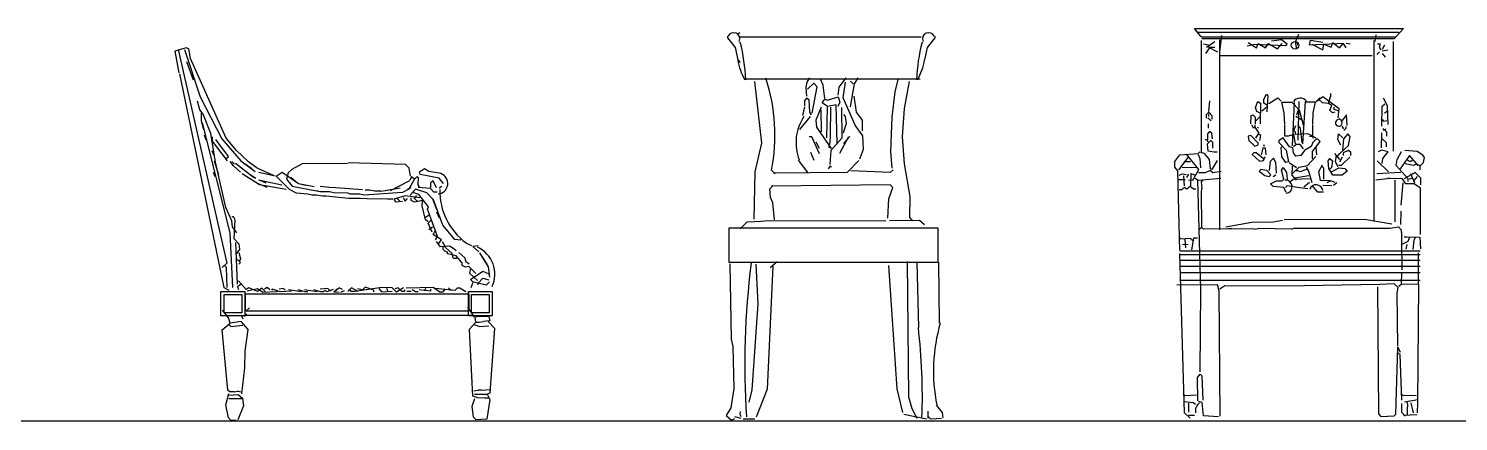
# Model space of a CAD drawing. Header units: inches. Extents: x 6 to 48.5, y 12.5 to 37.3.
# Drawn here: x 31.094 to 35.653, y 19.345 to 20.597 of the extents above; entities that cross this region are included whole.
import ezdxf

# ---------------------------------------------------------------- set-up
doc = ezdxf.new("R2010")
doc.units = ezdxf.units.IN
doc.header["$MEASUREMENT"] = 0
doc.layers.add('1', color=1, linetype='Continuous')
doc.layers.add('4', color=4, linetype='Continuous')

msp = doc.modelspace()

# ---------------------------------------------------------------- linework, layer by layer
at = {"layer": '1'}
msp.add_line((27.8075, 19.3468), (48.1337, 19.3468), dxfattribs=at)
at = {"layer": '4'}
for p, q in [((33.3225, 20.5734), (33.3224, 20.5678)), ((33.3224, 20.5678), (33.347, 20.5365)), ((33.3619, 20.5839), (33.3534, 20.5784)), ((33.9831, 20.5678), (33.9585, 20.5365)), ((33.983, 20.5734), (33.9831, 20.5678)), ((34.8922, 20.5227), (34.8984, 20.5755)), ((35.1333, 20.5555), (35.1443, 20.5791)), ((35.3872, 20.5563), (35.3902, 20.5774)), ((31.5961, 20.5358), (31.5599, 20.5254)), ((31.5599, 20.5254), (31.5726, 20.4559)), ((31.5711, 20.5307), (31.7254, 19.8495)), ((31.5905, 20.5304), (31.6405, 20.3799)), ((31.6044, 20.5329), (31.5961, 20.5358)), ((31.6094, 20.5024), (31.6044, 20.5329)), ((33.347, 20.5365), (33.3547, 20.4972)), ((33.9585, 20.5365), (33.9508, 20.4972)), ((34.8555, 20.5445), (34.8397, 20.5474)), ((34.9798, 20.5423), (35.0036, 20.5472)), ((35.0036, 20.5472), (35.1014, 20.5428)), ((35.0885, 20.5616), (35.0567, 20.5568)), ((35.1068, 20.548), (35.0885, 20.5616)), ((35.1014, 20.5428), (35.1068, 20.548)), ((35.1382, 20.5316), (35.1333, 20.5555)), ((35.1411, 20.5448), (35.1386, 20.5528)), ((35.1781, 20.5441), (35.181, 20.5599)), ((35.2866, 20.5502), (35.1781, 20.5441)), ((35.181, 20.5599), (35.2206, 20.554)), ((35.3077, 20.5472), (35.2945, 20.55)), ((35.3836, 20.5589), (35.3836, 19.9826)), ((35.395, 20.5483), (35.4029, 20.5481)), ((35.4029, 20.5481), (35.4001, 20.5376)), ((35.4001, 20.5376), (35.4052, 20.5296)), ((35.4106, 20.5321), (35.4187, 20.5452)), ((31.6193, 20.4329), (31.5981, 20.4915)), ((31.724, 20.2483), (31.6094, 20.5024)), ((33.3547, 20.4972), (33.363, 20.4886)), ((31.5753, 20.4531), (31.7157, 19.7721)), ((33.4313, 20.2325), (33.4096, 20.429)), ((33.5748, 20.4261), (33.5717, 20.4094)), ((33.5834, 20.44), (33.5748, 20.4261)), ((33.6278, 20.4168), (33.6197, 20.4337)), ((33.6781, 20.4103), (33.7011, 20.4407)), ((33.6915, 20.3764), (33.698, 20.4268)), ((33.7231, 20.4207), (33.7149, 20.4293)), ((33.7375, 20.4401), (33.7259, 20.4207)), ((33.8571, 20.396), (33.8662, 20.435)), ((33.887, 20.3422), (33.9025, 20.4288)), ((31.6405, 20.3799), (31.7102, 20.2458)), ((33.5717, 20.4094), (33.574, 20.3813)), ((33.5971, 20.4229), (33.5772, 20.4037)), ((33.5927, 20.3278), (33.6081, 20.4115)), ((33.6081, 20.4115), (33.5971, 20.4229)), ((33.6327, 20.3747), (33.6278, 20.4168)), ((33.6749, 20.3851), (33.6781, 20.4103)), ((33.7259, 20.4207), (33.7135, 20.3481)), ((33.7252, 20.3815), (33.7328, 20.3309)), ((33.8473, 20.3149), (33.8571, 20.396)), ((35.0323, 20.3722), (35.0405, 20.3879)), ((35.0405, 20.3879), (35.0457, 20.3825)), ((35.0457, 20.3825), (35.0422, 20.3323)), ((35.2383, 20.358), (35.2467, 20.3869)), ((35.2467, 20.3869), (35.2441, 20.3896)), ((31.6398, 20.3384), (31.6319, 20.3662)), ((31.6506, 20.3244), (31.6398, 20.3384)), ((33.5678, 20.3478), (33.5617, 20.3199)), ((33.5681, 20.3674), (33.5679, 20.3506)), ((33.5739, 20.3757), (33.5681, 20.3674)), ((33.5822, 20.37), (33.5739, 20.3757)), ((33.5843, 20.3307), (33.5822, 20.37)), ((33.621, 20.3469), (33.6035, 20.3052)), ((33.6224, 20.2684), (33.6209, 20.3385)), ((33.6241, 20.3608), (33.6326, 20.3719)), ((33.6407, 20.3493), (33.6241, 20.3608)), ((33.6326, 20.3719), (33.641, 20.3689)), ((33.6389, 20.2485), (33.6406, 20.3465)), ((33.6688, 20.3544), (33.6407, 20.3493)), ((33.641, 20.3689), (33.6748, 20.3795)), ((33.6502, 20.2539), (33.6518, 20.3463)), ((33.6722, 20.2311), (33.6688, 20.3544)), ((33.6801, 20.3626), (33.6743, 20.3487)), ((33.6748, 20.3795), (33.6801, 20.3626)), ((33.6854, 20.3457), (33.6865, 20.2477)), ((33.7292, 20.289), (33.6915, 20.3764)), ((33.8799, 20.2527), (33.887, 20.3422)), ((34.8571, 20.3329), (34.8604, 20.3672)), ((35.0054, 20.3462), (35.0137, 20.3646)), ((35.0105, 20.3329), (35.0054, 20.3462)), ((35.0137, 20.3646), (35.0215, 20.3591)), ((35.0215, 20.3591), (35.0204, 20.2931)), ((35.0264, 20.3353), (35.0425, 20.3482)), ((35.0321, 20.359), (35.0323, 20.3722)), ((35.0426, 20.3535), (35.0321, 20.359)), ((35.0479, 20.3587), (35.0773, 20.3767)), ((35.0773, 20.3767), (35.0877, 20.3659)), ((35.0903, 20.3632), (35.1221, 20.3627)), ((35.0977, 20.3287), (35.0903, 20.3632)), ((35.1221, 20.3627), (35.1454, 20.3385)), ((35.1372, 20.3228), (35.1428, 20.3385)), ((35.1454, 20.3385), (35.1578, 20.2907)), ((35.1975, 20.3632), (35.1658, 20.3627)), ((35.1902, 20.3287), (35.1975, 20.3632)), ((35.2202, 20.3795), (35.1988, 20.364)), ((35.2105, 20.3767), (35.2001, 20.3659)), ((35.2198, 20.361), (35.2068, 20.3718)), ((35.2383, 20.358), (35.2198, 20.361)), ((35.2724, 20.3415), (35.2202, 20.3795)), ((35.2488, 20.3525), (35.2383, 20.358)), ((35.2432, 20.3368), (35.2488, 20.3525)), ((35.251, 20.3287), (35.2432, 20.3368)), ((35.2565, 20.3392), (35.2566, 20.3471)), ((35.2723, 20.3336), (35.2565, 20.3392)), ((35.2692, 20.3125), (35.2724, 20.3415)), ((35.4089, 20.2863), (35.41, 20.3497)), ((35.41, 20.3497), (35.4181, 20.3575)), ((35.4131, 20.3761), (35.4259, 20.3521)), ((35.4259, 20.3521), (35.4275, 20.2912)), ((31.6447, 20.3023), (31.6451, 20.3272)), ((31.6525, 20.2745), (31.6447, 20.3023)), ((31.6473, 20.2967), (31.7354, 19.9462)), ((31.6745, 20.263), (31.6506, 20.3244)), ((33.5525, 20.2752), (33.5869, 20.3167)), ((33.5898, 20.3222), (33.5843, 20.3307)), ((33.6035, 20.3052), (33.6059, 20.2827)), ((33.6989, 20.3175), (33.6934, 20.3232)), ((33.6984, 20.2867), (33.7013, 20.2951)), ((33.7013, 20.2951), (33.6989, 20.3175)), ((33.7538, 20.2549), (33.7292, 20.289)), ((33.7328, 20.3309), (33.7519, 20.3054)), ((33.7519, 20.3054), (33.7513, 20.2718)), ((33.8426, 20.2058), (33.8473, 20.3149)), ((34.849, 20.3225), (34.8488, 20.3119)), ((34.8571, 20.3303), (34.849, 20.3225)), ((34.8646, 20.3037), (34.8541, 20.3118)), ((34.8562, 20.2801), (34.8564, 20.2933)), ((34.8569, 20.3171), (34.857, 20.325)), ((34.8675, 20.3195), (34.8571, 20.3303)), ((34.8673, 20.309), (34.8675, 20.3195)), ((34.9913, 20.2936), (34.9917, 20.32)), ((34.9917, 20.32), (34.9971, 20.3226)), ((34.999, 20.2802), (34.9939, 20.2909)), ((34.9971, 20.3226), (35.0049, 20.3145)), ((35.0044, 20.2854), (35.0045, 20.2907)), ((35.0049, 20.3145), (35.0045, 20.2933)), ((35.0046, 20.3013), (35.0208, 20.3169)), ((35.021, 20.3274), (35.0105, 20.3329)), ((35.0997, 20.2917), (35.0977, 20.3287)), ((35.099, 20.2547), (35.0996, 20.289)), ((35.1528, 20.3066), (35.1345, 20.3175)), ((35.1882, 20.2917), (35.1902, 20.3287)), ((35.1888, 20.2547), (35.1882, 20.289)), ((35.259, 20.3312), (35.251, 20.3287)), ((35.2797, 20.3044), (35.2718, 20.3098)), ((35.2959, 20.3226), (35.2823, 20.3044)), ((35.2979, 20.2882), (35.2959, 20.3226)), ((35.4093, 20.3074), (35.4145, 20.302)), ((35.4145, 20.302), (35.4251, 20.3045)), ((35.4176, 20.3284), (35.4256, 20.3336)), ((31.6602, 20.2411), (31.655, 20.2578)), ((31.6895, 20.1714), (31.6745, 20.263)), ((31.6796, 20.238), (31.6798, 20.2519)), ((31.7313, 20.19), (31.6907, 20.2434)), ((31.7102, 20.2458), (31.7699, 20.1755)), ((31.7566, 20.209), (31.724, 20.2483)), ((33.5913, 20.2522), (33.5829, 20.2523)), ((33.6156, 20.1985), (33.5913, 20.2522)), ((33.6059, 20.2827), (33.6523, 20.2147)), ((33.6499, 20.2371), (33.6502, 20.2539)), ((33.6865, 20.2477), (33.6522, 20.2091)), ((33.6801, 20.2002), (33.709, 20.2529)), ((33.6918, 20.2308), (33.7118, 20.2529)), ((33.6924, 20.2644), (33.6984, 20.2867)), ((33.7559, 20.2129), (33.7538, 20.2549)), ((33.8867, 20.1658), (33.8799, 20.2527)), ((34.8529, 20.2405), (34.845, 20.2432)), ((34.8532, 20.2616), (34.8529, 20.2431)), ((34.8587, 20.2694), (34.8532, 20.2616)), ((34.8665, 20.264), (34.8587, 20.2694)), ((34.8588, 20.2747), (34.8588, 20.2747)), ((34.8688, 20.2455), (34.8665, 20.264)), ((34.8688, 20.2455), (34.8688, 20.2455)), ((34.9906, 20.2566), (34.9827, 20.2541)), ((34.9827, 20.2541), (34.9851, 20.2408)), ((35.014, 20.2324), (34.9906, 20.2566)), ((35.0043, 20.2828), (34.999, 20.2802)), ((35.0172, 20.264), (35.0043, 20.2828)), ((35.0145, 20.2614), (35.0064, 20.2484)), ((35.0149, 20.2826), (35.0122, 20.28)), ((35.0224, 20.256), (35.0145, 20.2614)), ((35.0176, 20.2878), (35.0176, 20.2878)), ((35.0194, 20.2402), (35.0224, 20.256)), ((35.0936, 20.2495), (35.0802, 20.2391)), ((35.1143, 20.22), (35.0936, 20.2495)), ((35.1096, 20.2545), (35.099, 20.2547)), ((35.1282, 20.2595), (35.1096, 20.2545)), ((35.133, 20.2303), (35.1282, 20.2595)), ((35.1284, 20.2727), (35.134, 20.2884)), ((35.1336, 20.2673), (35.1284, 20.2727)), ((35.1335, 20.2594), (35.1336, 20.2673)), ((35.1732, 20.2613), (35.1335, 20.2594)), ((35.1497, 20.2802), (35.1419, 20.2883)), ((35.1542, 20.2326), (35.1497, 20.2802)), ((35.155, 20.2828), (35.155, 20.2828)), ((35.1863, 20.2558), (35.1732, 20.2613)), ((35.1782, 20.2545), (35.1888, 20.2547)), ((35.1993, 20.245), (35.1886, 20.2346)), ((35.1889, 20.2531), (35.1888, 20.2478)), ((35.1994, 20.2476), (35.1889, 20.2531)), ((35.2046, 20.2449), (35.1993, 20.245)), ((35.1995, 20.2582), (35.1995, 20.2582)), ((35.2124, 20.2368), (35.2046, 20.2449)), ((35.268, 20.2438), (35.271, 20.2622)), ((35.2783, 20.2251), (35.268, 20.2438)), ((35.271, 20.2622), (35.284, 20.2488)), ((35.2871, 20.2778), (35.282, 20.2859)), ((35.2866, 20.2461), (35.2833, 20.2092)), ((35.3001, 20.2617), (35.2866, 20.2461)), ((35.2951, 20.2803), (35.2871, 20.2725)), ((35.2951, 20.2803), (35.2952, 20.2856)), ((35.3079, 20.2537), (35.3001, 20.2617)), ((35.3021, 20.2247), (35.3079, 20.2537)), ((35.3028, 20.2643), (35.3028, 20.2643)), ((35.4077, 20.2176), (35.4085, 20.2651)), ((35.4239, 20.2331), (35.4082, 20.2466)), ((35.4245, 20.2675), (35.4114, 20.2783)), ((35.414, 20.273), (35.422, 20.2781)), ((35.4242, 20.2543), (35.4245, 20.2675)), ((31.6843, 20.1936), (31.679, 20.2076)), ((31.7283, 20.1762), (31.6796, 20.238)), ((31.7947, 20.1723), (31.7566, 20.209)), ((33.4101, 20.1405), (33.4313, 20.2325)), ((33.5984, 20.1764), (33.5877, 20.2018)), ((33.6159, 20.2153), (33.6051, 20.2351)), ((33.6468, 20.2176), (33.6499, 20.2371)), ((33.6522, 20.2091), (33.6486, 20.1643)), ((33.7442, 20.1823), (33.7559, 20.2129)), ((33.8473, 20.1525), (33.8426, 20.2058)), ((34.7648, 20.1944), (34.8231, 20.1987)), ((34.8231, 20.1987), (34.8284, 20.2039)), ((34.8442, 20.1983), (34.8311, 20.2038)), ((34.8597, 20.1795), (34.8442, 20.1983)), ((34.8496, 20.2035), (34.8496, 20.2035)), ((34.8527, 20.2299), (34.8634, 20.2403)), ((34.8549, 20.2061), (34.8527, 20.2299)), ((34.8554, 20.2351), (34.8529, 20.2405)), ((34.8734, 20.2031), (34.8549, 20.2061)), ((34.8634, 20.2403), (34.8686, 20.2349)), ((34.8686, 20.2349), (34.8683, 20.2164)), ((34.8839, 20.2029), (34.8734, 20.2031)), ((34.9851, 20.2408), (35.0033, 20.222)), ((35.0002, 20.2009), (34.9949, 20.1957)), ((35.0082, 20.2007), (35.0002, 20.2009)), ((35.0033, 20.222), (35.0139, 20.2271)), ((35.0316, 20.1818), (35.0082, 20.2007)), ((35.0139, 20.2271), (35.014, 20.2324)), ((35.0167, 20.235), (35.0167, 20.235)), ((35.0296, 20.2162), (35.0239, 20.1952)), ((35.0375, 20.2161), (35.0296, 20.2162)), ((35.035, 20.2214), (35.0324, 20.2268)), ((35.0398, 20.1949), (35.0375, 20.2161)), ((35.0802, 20.2391), (35.0801, 20.2339)), ((35.0801, 20.2339), (35.1035, 20.2096)), ((35.0878, 20.2179), (35.0932, 20.223)), ((35.0899, 20.1887), (35.0878, 20.2179)), ((35.1035, 20.2096), (35.1108, 20.1725)), ((35.1248, 20.2172), (35.1143, 20.22)), ((35.1272, 20.2013), (35.1248, 20.2172)), ((35.1349, 20.1906), (35.1272, 20.2013)), ((35.1356, 20.2276), (35.1275, 20.2198)), ((35.1488, 20.2274), (35.1356, 20.2276)), ((35.1591, 20.214), (35.1488, 20.2274)), ((35.1617, 20.2086), (35.1508, 20.193)), ((35.1542, 20.2326), (35.1542, 20.2326)), ((35.183, 20.2215), (35.1617, 20.2086)), ((35.1886, 20.2346), (35.183, 20.2215)), ((35.1876, 20.1817), (35.1881, 20.2055)), ((35.1881, 20.2055), (35.2124, 20.2368)), ((35.1913, 20.2425), (35.1913, 20.2425)), ((35.2011, 20.1947), (35.1989, 20.2186)), ((35.2749, 20.1802), (35.2593, 20.199)), ((35.2671, 20.1909), (35.2752, 20.1987)), ((35.2752, 20.1987), (35.3021, 20.2247)), ((35.2858, 20.2012), (35.2857, 20.1932)), ((35.3018, 20.2088), (35.2858, 20.2012)), ((35.3018, 20.2115), (35.3018, 20.2115)), ((35.3096, 20.2034), (35.3018, 20.2088)), ((35.3095, 20.1928), (35.3096, 20.2034)), ((35.4076, 20.2096), (35.3969, 20.2045)), ((35.4286, 20.204), (35.4076, 20.2096)), ((35.4124, 20.1831), (35.4286, 20.204)), ((35.4236, 20.2199), (35.4239, 20.2331)), ((35.4573, 20.1797), (35.471, 20.2059)), ((35.5212, 20.205), (35.4816, 20.2083)), ((35.5395, 20.1941), (35.5212, 20.205)), ((31.6998, 20.1296), (31.6867, 20.1742)), ((31.723, 20.0268), (31.6895, 20.1714)), ((31.7229, 20.1819), (31.7313, 20.19)), ((31.7474, 20.1593), (31.7366, 20.1733)), ((31.7421, 20.1732), (31.7503, 20.1648)), ((31.7692, 20.1395), (31.7474, 20.1593)), ((31.7503, 20.1648), (31.7503, 20.1648)), ((31.8105, 20.1222), (31.7531, 20.1675)), ((31.7699, 20.1755), (31.8164, 20.1415)), ((31.8054, 20.15), (31.7808, 20.167)), ((31.8221, 20.1524), (31.7947, 20.1723)), ((31.8743, 20.1294), (31.8221, 20.1524)), ((31.9663, 20.1665), (31.9328, 20.1477)), ((32.1104, 20.1668), (31.9663, 20.1665)), ((32.2959, 20.1636), (32.1132, 20.1695)), ((32.3068, 20.1523), (32.2959, 20.1636)), ((32.3119, 20.1273), (32.3068, 20.1523)), ((33.548, 20.1773), (33.5781, 20.1375)), ((33.6485, 20.1587), (33.6428, 20.1504)), ((33.6541, 20.1558), (33.6485, 20.1587)), ((33.7413, 20.1767), (33.7042, 20.1381)), ((33.9045, 20.0618), (33.8867, 20.1658)), ((34.7483, 20.155), (34.7486, 20.1735)), ((34.7587, 20.1443), (34.7483, 20.155)), ((34.7486, 20.1735), (34.7648, 20.1944)), ((34.7613, 20.1469), (34.7911, 20.186)), ((34.817, 20.1538), (34.7721, 20.1546)), ((34.7988, 20.1727), (34.7829, 20.1729)), ((34.8248, 20.1484), (34.786, 20.1967)), ((34.823, 20.196), (34.8281, 20.1827)), ((34.8281, 20.1827), (34.8302, 20.1536)), ((34.8619, 20.1504), (34.8597, 20.1795)), ((34.8835, 20.1765), (34.8671, 20.1477)), ((34.9949, 20.1957), (35.0183, 20.1741)), ((35.0183, 20.1741), (35.0315, 20.1765)), ((35.0315, 20.1765), (35.0371, 20.1897)), ((35.0526, 20.1735), (35.0495, 20.1445)), ((35.0634, 20.1839), (35.0526, 20.1735)), ((35.0711, 20.1706), (35.0634, 20.1839)), ((35.0731, 20.1361), (35.0711, 20.1706)), ((35.0892, 20.1464), (35.0946, 20.1543)), ((35.1028, 20.17), (35.0899, 20.1887)), ((35.0946, 20.1543), (35.1049, 20.1382)), ((35.1108, 20.1725), (35.1028, 20.17)), ((35.1369, 20.1535), (35.1134, 20.1698)), ((35.1233, 20.13), (35.1238, 20.1591)), ((35.1234, 20.1353), (35.1449, 20.156)), ((35.1508, 20.193), (35.1349, 20.1906)), ((35.1449, 20.156), (35.1714, 20.1609)), ((35.1764, 20.1423), (35.1687, 20.1556)), ((35.1714, 20.1609), (35.1983, 20.1895)), ((35.2081, 20.1417), (35.219, 20.1627)), ((35.2241, 20.152), (35.2189, 20.1574)), ((35.2235, 20.1177), (35.2241, 20.152)), ((35.2378, 20.1756), (35.2432, 20.1834)), ((35.24, 20.1517), (35.2378, 20.1756)), ((35.2528, 20.1304), (35.24, 20.1517)), ((35.248, 20.1542), (35.2426, 20.1491)), ((35.2432, 20.1834), (35.251, 20.1753)), ((35.2477, 20.141), (35.2718, 20.1538)), ((35.251, 20.1753), (35.248, 20.1542)), ((35.2615, 20.1725), (35.2645, 20.1936)), ((35.2692, 20.1565), (35.2615, 20.1725)), ((35.2718, 20.1538), (35.2902, 20.1509)), ((35.2719, 20.1618), (35.2798, 20.1616)), ((35.2747, 20.1723), (35.2829, 20.188)), ((35.2798, 20.1616), (35.3067, 20.1876)), ((35.4302, 20.1405), (35.3938, 20.1755)), ((35.4095, 20.1673), (35.4124, 20.1831)), ((35.4543, 20.1612), (35.4573, 20.1797)), ((35.4932, 20.1182), (35.4543, 20.1612)), ((35.4972, 20.1922), (35.4674, 20.1504)), ((35.5098, 20.1603), (35.4835, 20.166)), ((35.489, 20.1791), (35.4995, 20.1737)), ((35.5257, 20.16), (35.4972, 20.1922)), ((35.4995, 20.1737), (35.5075, 20.1788)), ((35.5179, 20.1654), (35.5098, 20.1603)), ((35.531, 20.1599), (35.5179, 20.1654)), ((35.5307, 20.1467), (35.531, 20.1599)), ((35.531, 20.1599), (35.5417, 20.1703)), ((35.5447, 20.1861), (35.5395, 20.1941)), ((35.5417, 20.1703), (35.5447, 20.1861)), ((31.6886, 20.1243), (31.6834, 20.1382)), ((31.8295, 20.0997), (31.7747, 20.1339)), ((31.8187, 20.1193), (31.7968, 20.1335)), ((31.9015, 20.0984), (31.8269, 20.1136)), ((31.8798, 20.1265), (31.8274, 20.1385)), ((31.8517, 20.1048), (31.8325, 20.1135)), ((31.8826, 20.1265), (31.9022, 20.14)), ((31.9261, 20.0841), (31.8826, 20.1265)), ((31.9022, 20.14), (31.9542, 20.103)), ((31.9215, 20.1369), (31.9156, 20.1176)), ((31.9156, 20.1176), (31.9346, 20.0951)), ((31.9328, 20.1477), (31.9215, 20.1369)), ((31.946, 20.1087), (31.9296, 20.1229)), ((32.2474, 20.0813), (32.3089, 20.1135)), ((32.3228, 20.116), (32.3056, 20.0858)), ((32.3146, 20.1245), (32.3089, 20.1135)), ((32.3228, 20.1188), (32.3146, 20.1245)), ((32.3312, 20.1242), (32.3228, 20.116)), ((32.3367, 20.1213), (32.3312, 20.1242)), ((32.3363, 20.0991), (32.3367, 20.1213)), ((32.3398, 20.1406), (32.3566, 20.1514)), ((32.3424, 20.1323), (32.3398, 20.1406)), ((32.4031, 20.1201), (32.3424, 20.1323)), ((32.3566, 20.1514), (32.3703, 20.1429)), ((32.3703, 20.1429), (32.409, 20.1367)), ((32.3836, 20.1122), (32.3752, 20.104)), ((32.3943, 20.0898), (32.3836, 20.1122)), ((32.4167, 20.1033), (32.4031, 20.1201)), ((33.4075, 19.9893), (33.4101, 20.1405)), ((33.4744, 20.1338), (33.4634, 20.1451)), ((33.7042, 20.1381), (33.4689, 20.1367)), ((33.8414, 20.1386), (33.7155, 20.1436)), ((33.85, 20.1468), (33.8414, 20.1386)), ((34.7648, 19.8903), (34.7587, 20.1443)), ((34.7819, 20.1148), (34.7608, 20.1152)), ((34.7717, 20.1335), (34.761, 20.1284)), ((34.7849, 20.1306), (34.7717, 20.1335)), ((34.779, 20.0963), (34.7769, 20.1281)), ((34.7874, 20.1226), (34.7928, 20.1331)), ((34.7925, 20.1146), (34.8057, 20.1144)), ((34.8001, 20.096), (34.8008, 20.1356)), ((34.8008, 20.1356), (34.8139, 20.1301)), ((34.8057, 20.1144), (34.8248, 20.1484)), ((34.8216, 20.1141), (34.8137, 20.1195)), ((34.8314, 19.7649), (34.8216, 20.1141)), ((34.8242, 20.114), (34.8957, 20.1207)), ((34.8326, 20.1377), (34.8246, 20.1378)), ((34.8374, 20.1138), (34.8321, 20.1086)), ((34.8321, 20.1086), (34.8343, 20.0874)), ((34.8458, 20.1375), (34.8326, 20.1377)), ((34.8618, 20.1451), (34.8458, 20.1375)), ((34.8696, 20.1371), (34.8618, 20.1451)), ((34.8671, 20.1477), (34.8619, 20.1504)), ((34.8961, 20.1419), (34.8696, 20.1371)), ((35.0231, 20.1476), (35.0177, 20.1424)), ((35.0177, 20.1424), (35.036, 20.1289)), ((35.0416, 20.1446), (35.0231, 20.1476)), ((35.036, 20.1289), (35.0492, 20.126)), ((35.0546, 20.1312), (35.0416, 20.1446)), ((35.0492, 20.126), (35.0546, 20.1312)), ((35.054, 20.1021), (35.0727, 20.1124)), ((35.0624, 20.1258), (35.0704, 20.1309)), ((35.0727, 20.1124), (35.0912, 20.112)), ((35.0966, 20.1172), (35.0892, 20.1464)), ((35.0912, 20.112), (35.0966, 20.1172)), ((35.1049, 20.1382), (35.1072, 20.117)), ((35.1257, 20.1167), (35.1176, 20.1089)), ((35.1362, 20.1139), (35.1233, 20.13)), ((35.1812, 20.1184), (35.1257, 20.1167)), ((35.1311, 20.1219), (35.1761, 20.1291)), ((35.1368, 20.1456), (35.1341, 20.143)), ((35.1473, 20.1401), (35.1368, 20.1456)), ((35.1685, 20.1477), (35.1473, 20.1401)), ((35.1596, 20.0923), (35.1784, 20.1079)), ((35.1863, 20.1051), (35.1764, 20.1423)), ((35.2129, 20.1126), (35.2081, 20.1417)), ((35.2446, 20.112), (35.2129, 20.1126)), ((35.2339, 20.1069), (35.2446, 20.112)), ((35.2604, 20.1064), (35.2446, 20.112)), ((35.2819, 20.1299), (35.2528, 20.1304)), ((35.2549, 20.0986), (35.2656, 20.1063)), ((35.298, 20.1428), (35.2819, 20.1299)), ((35.2902, 20.1509), (35.298, 20.1428)), ((35.3901, 20.1147), (35.4272, 20.1194)), ((35.3931, 20.1358), (35.4698, 20.1398)), ((35.4351, 20.1193), (35.4272, 20.1194)), ((35.4747, 20.1186), (35.4351, 20.1193)), ((35.4512, 19.9815), (35.4509, 20.1137)), ((35.485, 20.1025), (35.4747, 20.1186)), ((35.5147, 20.139), (35.48, 20.1185)), ((35.4931, 20.1103), (35.4932, 20.1182)), ((35.4959, 20.1182), (35.5039, 20.1207)), ((35.5141, 20.1047), (35.5014, 20.134)), ((35.5116, 20.1126), (35.5224, 20.1257)), ((35.5329, 20.1202), (35.5147, 20.139)), ((35.5326, 20.099), (35.5329, 20.1202)), ((31.8542, 20.0909), (31.8267, 20.1025)), ((31.9151, 20.0843), (31.8295, 20.0997)), ((31.9481, 20.0727), (31.9261, 20.0841)), ((31.9346, 20.0951), (32.0119, 20.0799)), ((31.984, 20.0693), (31.9481, 20.0727)), ((31.9542, 20.103), (32.0039, 20.0939)), ((31.9762, 20.0971), (31.9652, 20.1001)), ((31.9978, 20.0663), (31.984, 20.0693)), ((32.0117, 20.066), (31.9978, 20.0663)), ((32.031, 20.0629), (32.0117, 20.066)), ((32.0229, 20.0769), (32.0119, 20.0799)), ((32.0534, 20.0764), (32.0229, 20.0769)), ((32.0536, 20.0902), (32.0232, 20.0935)), ((32.0421, 20.0627), (32.031, 20.0629)), ((32.114, 20.0559), (32.0421, 20.0627)), ((32.0672, 20.0734), (32.0534, 20.0764)), ((32.073, 20.0899), (32.0536, 20.0902)), ((32.1115, 20.0726), (32.0672, 20.0734)), ((32.1588, 20.0829), (32.073, 20.0899)), ((32.1198, 20.0697), (32.1115, 20.0726)), ((32.1502, 20.0692), (32.1198, 20.0697)), ((32.164, 20.0661), (32.1502, 20.0692)), ((32.286, 20.0751), (32.164, 20.0661)), ((32.1809, 20.0825), (32.1671, 20.0827)), ((32.1975, 20.0794), (32.1809, 20.0825)), ((32.2169, 20.0791), (32.1975, 20.0794)), ((32.2169, 20.0791), (32.2308, 20.0816)), ((32.2308, 20.0816), (32.278, 20.0891)), ((32.2941, 20.0639), (32.258, 20.0534)), ((32.3056, 20.0858), (32.286, 20.0751)), ((32.3411, 20.0575), (32.2941, 20.0639)), ((32.3028, 20.0859), (32.314, 20.0912)), ((32.3278, 20.0854), (32.3108, 20.0664)), ((32.3385, 20.0686), (32.3193, 20.0745)), ((32.3273, 20.0578), (32.3302, 20.066)), ((32.3636, 20.0737), (32.3278, 20.0854)), ((32.3749, 20.0874), (32.3362, 20.0908)), ((32.3417, 20.0907), (32.3363, 20.0991)), ((32.3683, 20.0293), (32.3385, 20.0686)), ((32.3853, 20.0512), (32.3636, 20.0737)), ((32.3752, 20.104), (32.3749, 20.0902)), ((32.3858, 20.0761), (32.3749, 20.0874)), ((32.3968, 20.0759), (32.3858, 20.0761)), ((32.4026, 20.0897), (32.411, 20.0951)), ((33.4568, 20.0864), (33.4682, 20.0975)), ((33.4591, 20.0584), (33.4568, 20.0864)), ((33.8408, 20.0993), (33.4626, 20.0947)), ((33.8372, 20.0546), (33.849, 20.0908)), ((33.849, 20.0908), (33.8408, 20.0993)), ((33.9034, 19.9946), (33.9045, 20.0618)), ((34.7708, 20.0833), (34.7629, 20.0834)), ((34.7789, 20.091), (34.7708, 20.0833)), ((34.7867, 20.0856), (34.7789, 20.091)), ((34.7974, 20.0934), (34.7867, 20.0856)), ((34.8079, 20.0853), (34.7974, 20.0934)), ((34.8158, 20.0851), (34.8079, 20.0853)), ((34.8342, 20.0769), (34.8343, 20.0874)), ((34.8349, 19.9658), (34.8342, 20.0769)), ((35.0618, 20.094), (35.054, 20.1021)), ((35.0962, 20.0908), (35.0618, 20.094)), ((35.1038, 20.0748), (35.0962, 20.0908)), ((35.1068, 20.0959), (35.1014, 20.0907)), ((35.1464, 20.0899), (35.1068, 20.0959)), ((35.1728, 20.0868), (35.1464, 20.0899)), ((35.2043, 20.0757), (35.1862, 20.0972)), ((35.2228, 20.0754), (35.2043, 20.0757)), ((35.2496, 20.096), (35.2205, 20.0966)), ((35.4706, 20.034), (35.4771, 20.1053)), ((35.5115, 20.1021), (35.485, 20.1025)), ((35.5324, 20.0885), (35.5115, 20.1021)), ((35.5324, 19.9404), (35.5324, 20.0885)), ((31.7416, 19.9849), (31.723, 20.0268)), ((32.1389, 20.0555), (32.114, 20.0559)), ((32.1527, 20.0553), (32.1389, 20.0555)), ((32.1721, 20.0549), (32.1527, 20.0553)), ((32.2386, 20.0538), (32.1721, 20.0549)), ((32.2552, 20.0535), (32.2386, 20.0538)), ((32.258, 20.0534), (32.2633, 20.045)), ((32.2633, 20.045), (32.2855, 20.0474)), ((32.2772, 20.0476), (32.2691, 20.056)), ((32.2885, 20.0584), (32.2939, 20.0473)), ((32.2939, 20.0473), (32.3023, 20.0554)), ((32.3133, 20.0497), (32.3134, 20.058)), ((32.3243, 20.044), (32.3133, 20.0497)), ((32.3326, 20.0466), (32.3217, 20.0579)), ((32.3493, 20.0491), (32.3243, 20.044)), ((32.349, 20.0325), (32.3493, 20.0491)), ((32.3593, 19.988), (32.349, 20.0325)), ((32.3654, 20.0211), (32.3683, 20.0293)), ((32.3971, 19.9347), (32.3654, 20.0211)), ((32.3959, 20.0206), (32.3826, 20.054)), ((32.4144, 19.9704), (32.3853, 20.0512)), ((33.4672, 20.0414), (33.4591, 20.0584)), ((33.4719, 19.9881), (33.4672, 20.0414)), ((33.8333, 19.993), (33.8372, 20.0546)), ((35.4696, 19.9732), (35.4703, 20.0155)), ((31.744, 19.9655), (31.7416, 19.9849)), ((31.7474, 19.9986), (31.7418, 19.996)), ((31.7527, 19.9875), (31.7474, 19.9986)), ((31.7489, 19.9266), (31.7527, 19.9875)), ((32.3675, 19.9823), (32.3593, 19.988)), ((32.3594, 19.9963), (32.3734, 20.0043)), ((32.3674, 19.9767), (32.3787, 19.9876)), ((32.3808, 19.9488), (32.3674, 19.9767)), ((32.4037, 19.9927), (32.3957, 20.0123)), ((32.4524, 19.9254), (32.4144, 19.9704)), ((33.3622, 19.9593), (33.3849, 19.9813)), ((33.3849, 19.9813), (33.4298, 19.9833)), ((33.4298, 19.9833), (33.4522, 19.9857)), ((33.4522, 19.9857), (33.8276, 19.9847)), ((33.934, 19.9857), (33.8388, 19.9845)), ((33.9116, 19.9861), (33.9034, 19.9946)), ((33.9506, 19.9714), (33.934, 19.9857)), ((34.9937, 19.9789), (34.9115, 19.9645)), ((35.0625, 19.9803), (34.9937, 19.9789)), ((35.0917, 19.9851), (35.0625, 19.9803)), ((35.3535, 19.9885), (35.097, 19.9877)), ((35.4405, 19.9737), (35.3535, 19.9885)), ((31.7354, 19.9462), (31.7434, 19.7716)), ((31.7575, 19.9458), (31.744, 19.9655)), ((31.7652, 19.9097), (31.7489, 19.9266)), ((32.3698, 19.9573), (32.3811, 19.9654)), ((32.3834, 19.9405), (32.3891, 19.9514)), ((32.4108, 19.9234), (32.3834, 19.9405)), ((32.3914, 19.9237), (32.3971, 19.9347)), ((32.4717, 19.9223), (32.4524, 19.9254)), ((34.7629, 19.9327), (34.7681, 19.9273)), ((34.7681, 19.9273), (34.7972, 19.9294)), ((34.7834, 19.898), (34.7813, 19.9244)), ((34.7972, 19.9294), (34.805, 19.9214)), ((34.8078, 19.9293), (34.8018, 19.8923)), ((34.821, 19.929), (34.8078, 19.9293)), ((34.8348, 19.9632), (34.8268, 19.958)), ((34.84, 19.9578), (34.8348, 19.9632)), ((34.9193, 19.959), (34.84, 19.9578)), ((34.9299, 19.9589), (34.9193, 19.959)), ((35.0039, 19.9576), (34.9299, 19.9589)), ((35.0039, 19.9576), (35.0145, 19.96)), ((35.1203, 19.9582), (35.0145, 19.96)), ((35.1203, 19.9582), (35.1283, 19.9607)), ((35.1283, 19.9607), (35.435, 19.9606)), ((35.435, 19.9606), (35.4615, 19.9654)), ((35.4615, 19.9654), (35.4719, 19.9547)), ((35.4717, 19.9468), (35.4712, 19.9177)), ((35.4717, 19.9468), (35.4719, 19.9547)), ((35.4794, 19.9334), (35.4874, 19.9333)), ((35.4874, 19.9333), (35.5297, 19.9325)), ((35.4924, 19.9199), (35.4979, 19.9331)), ((35.5164, 19.9328), (35.511, 19.9223)), ((35.5297, 19.9325), (35.5316, 19.8955)), ((31.7602, 19.7824), (31.7542, 19.9154)), ((31.7564, 19.8794), (31.7677, 19.893)), ((31.7699, 19.8625), (31.7647, 19.882)), ((31.7677, 19.893), (31.7652, 19.9097)), ((32.4076, 19.9013), (32.3941, 19.9181)), ((32.3995, 19.9097), (32.4108, 19.9234)), ((32.4354, 19.9035), (32.4076, 19.9013)), ((32.4242, 19.8982), (32.4135, 19.9178)), ((32.4158, 19.8928), (32.4159, 19.9011)), ((32.4212, 19.8872), (32.4158, 19.8928)), ((32.4295, 19.8843), (32.4212, 19.8872)), ((32.4433, 19.8812), (32.4242, 19.8982)), ((32.4294, 19.8787), (32.4295, 19.8843)), ((32.457, 19.8727), (32.4294, 19.8787)), ((32.4491, 19.895), (32.4354, 19.9035)), ((32.4485, 19.8645), (32.4433, 19.8812)), ((32.4573, 19.8893), (32.4491, 19.895)), ((32.4655, 19.8836), (32.4846, 19.8667)), ((32.5074, 19.9051), (32.4882, 19.9137)), ((32.5268, 19.9047), (32.5101, 19.9022)), ((32.5101, 19.9022), (32.5292, 19.8853)), ((32.5319, 19.8825), (32.5589, 19.8377)), ((34.7795, 19.3719), (34.7646, 19.8798)), ((34.7916, 19.9084), (34.773, 19.9087)), ((35.4712, 19.9177), (35.4723, 19.8278)), ((35.4737, 19.9097), (35.4924, 19.9199)), ((35.4867, 19.8936), (35.4896, 19.9094)), ((35.511, 19.9223), (35.5078, 19.8932)), ((31.7254, 19.8495), (31.7113, 19.8359)), ((31.7252, 19.8356), (31.7197, 19.8413)), ((31.7268, 19.7719), (31.7252, 19.8356)), ((31.7561, 19.8628), (31.7697, 19.8515)), ((31.7697, 19.8515), (31.7641, 19.846)), ((31.7643, 19.8571), (31.7699, 19.8625)), ((32.4596, 19.8643), (32.4485, 19.8645)), ((32.476, 19.8502), (32.457, 19.8727)), ((32.4758, 19.8419), (32.476, 19.8502)), ((32.4868, 19.8362), (32.4758, 19.8419)), ((32.4846, 19.8667), (32.4872, 19.8556)), ((32.4979, 19.8387), (32.4868, 19.8362)), ((32.4872, 19.8556), (32.4981, 19.8471)), ((32.5197, 19.8162), (32.4979, 19.8387)), ((32.5003, 19.8166), (32.5034, 19.8331)), ((32.5562, 19.846), (32.54, 19.8712)), ((32.5589, 19.8377), (32.5638, 19.8044)), ((33.3294, 19.8478), (33.3336, 19.6068)), ((33.4196, 19.7202), (33.4134, 19.8463)), ((33.4665, 19.8398), (33.4485, 19.448)), ((33.4808, 19.8535), (33.458, 19.8343)), ((33.863, 19.4491), (33.8363, 19.8417)), ((33.8953, 19.8547), (33.899, 19.4233)), ((33.9261, 19.8514), (33.9309, 19.644)), ((33.9983, 19.6596), (33.9961, 19.853)), ((31.7876, 19.7653), (31.7632, 19.7934)), ((32.5249, 19.794), (32.5003, 19.8166)), ((32.5027, 19.7971), (32.542, 19.8241)), ((32.5109, 19.7887), (32.5027, 19.7971)), ((32.5051, 19.7722), (32.5109, 19.7887)), ((32.5523, 19.7796), (32.5137, 19.7886)), ((32.5275, 19.7856), (32.5416, 19.802)), ((32.5416, 19.802), (32.5609, 19.7961)), ((32.542, 19.8241), (32.5612, 19.8155)), ((32.5636, 19.7905), (32.5523, 19.7796)), ((35.4716, 19.7855), (35.4721, 19.8172)), ((31.7157, 19.7721), (31.7322, 19.7635)), ((31.7713, 19.7822), (31.7601, 19.7741)), ((31.7601, 19.7741), (31.7627, 19.7657)), ((31.796, 19.7707), (31.7876, 19.7653)), ((31.8237, 19.7674), (31.7903, 19.7597)), ((31.8235, 19.7591), (31.796, 19.7707)), ((31.8376, 19.77), (31.8235, 19.7591)), ((31.8401, 19.7561), (31.8237, 19.7674)), ((31.8484, 19.7587), (31.8376, 19.77)), ((31.8844, 19.7581), (31.8401, 19.7561)), ((31.8542, 19.7724), (31.8458, 19.767)), ((31.8624, 19.764), (31.8542, 19.7724)), ((31.8707, 19.7666), (31.8679, 19.7639)), ((31.8955, 19.7579), (31.8707, 19.7666)), ((31.8873, 19.7635), (31.8844, 19.7581)), ((31.9068, 19.7687), (31.8929, 19.7662)), ((31.9316, 19.76), (31.8955, 19.7579)), ((31.9122, 19.7631), (31.9068, 19.7687)), ((31.9559, 19.7587), (31.9228, 19.7648)), ((31.9753, 19.7584), (31.9532, 19.7643)), ((31.9642, 19.7586), (31.9559, 19.7587)), ((32.0063, 19.7587), (31.9732, 19.7648)), ((31.9836, 19.7582), (31.9753, 19.7584)), ((32.0257, 19.7584), (32.0036, 19.7643)), ((32.0146, 19.7586), (32.0063, 19.7587)), ((32.048, 19.7691), (32.0231, 19.7667)), ((32.034, 19.7582), (32.0257, 19.7584)), ((32.0396, 19.7637), (32.034, 19.7582)), ((32.0451, 19.758), (32.0396, 19.7637)), ((32.0646, 19.766), (32.0451, 19.758)), ((32.0562, 19.7606), (32.048, 19.7691)), ((32.0785, 19.7685), (32.0672, 19.7576)), ((32.0672, 19.7576), (32.0838, 19.7573)), ((32.0841, 19.7712), (32.0728, 19.7603)), ((32.0951, 19.7655), (32.0841, 19.7712)), ((32.0894, 19.7573), (32.1005, 19.7626)), ((32.1228, 19.7705), (32.1116, 19.7596)), ((32.1227, 19.7594), (32.1144, 19.7651)), ((32.1337, 19.7592), (32.1227, 19.7594)), ((32.1448, 19.7591), (32.1228, 19.7705)), ((32.2198, 19.7716), (32.1337, 19.7592)), ((32.1587, 19.7644), (32.1422, 19.7674)), ((32.1672, 19.7725), (32.1587, 19.7644)), ((32.1947, 19.7637), (32.1672, 19.7725)), ((32.1946, 19.7582), (32.1947, 19.7637)), ((32.2196, 19.7577), (32.2114, 19.769)), ((32.2196, 19.7577), (32.2528, 19.7599)), ((32.253, 19.771), (32.2198, 19.7716)), ((32.239, 19.7602), (32.2364, 19.7685)), ((32.2666, 19.7569), (32.253, 19.771)), ((32.2724, 19.7707), (32.2613, 19.7681)), ((32.289, 19.7704), (32.2666, 19.7569)), ((32.2833, 19.7594), (32.2724, 19.7707)), ((32.2916, 19.7593), (32.2833, 19.7594)), ((32.2916, 19.7593), (32.2945, 19.7648)), ((32.3832, 19.7715), (32.2973, 19.7702)), ((32.3137, 19.7589), (32.2999, 19.7591)), ((32.3276, 19.7586), (32.3166, 19.7644)), ((32.3359, 19.7585), (32.3276, 19.7586)), ((32.3747, 19.7606), (32.3388, 19.764)), ((32.3553, 19.7609), (32.361, 19.7691)), ((32.3748, 19.7661), (32.3747, 19.7606)), ((32.4051, 19.7573), (32.3832, 19.7715)), ((32.4523, 19.762), (32.3915, 19.7686)), ((32.4134, 19.7571), (32.4051, 19.7573)), ((32.4219, 19.7681), (32.4134, 19.7571)), ((32.4412, 19.7622), (32.433, 19.7706)), ((32.4607, 19.7702), (32.4523, 19.762)), ((32.469, 19.77), (32.4607, 19.7702)), ((32.4882, 19.7586), (32.469, 19.77)), ((32.5274, 19.7801), (32.5275, 19.7856)), ((34.8845, 19.7799), (34.7549, 19.7795)), ((34.8294, 19.5032), (34.8314, 19.7649)), ((34.8895, 19.7613), (34.8845, 19.7799)), ((34.8931, 19.3619), (34.8895, 19.7613)), ((34.9082, 19.7768), (34.8922, 19.7665)), ((35.1012, 19.7761), (34.9082, 19.7768)), ((35.4027, 19.7814), (35.1012, 19.7761)), ((35.3947, 19.7736), (35.3982, 19.369)), ((35.4477, 19.7832), (35.4027, 19.7814)), ((35.4608, 19.7724), (35.4477, 19.7832)), ((35.4578, 19.754), (35.4608, 19.7724)), ((35.4601, 19.5847), (35.4578, 19.754)), ((35.4715, 19.7828), (35.4634, 19.775)), ((35.527, 19.7819), (35.4715, 19.7828)), ((35.5231, 19.4038), (35.527, 19.7819)), ((31.7307, 19.6749), (31.7117, 19.7001)), ((31.7864, 19.6961), (31.7977, 19.707)), ((32.4929, 19.7087), (32.5145, 19.6778)), ((33.4008, 19.446), (33.4196, 19.7202)), ((31.7106, 19.6365), (31.7359, 19.6582)), ((31.7359, 19.6582), (31.7307, 19.6749)), ((31.7723, 19.6825), (31.7308, 19.6804)), ((31.733, 19.6527), (31.7385, 19.6471)), ((31.772, 19.6631), (31.7359, 19.6582)), ((31.7385, 19.6471), (31.7773, 19.6519)), ((31.7937, 19.6378), (31.772, 19.6631)), ((31.7777, 19.6713), (31.7723, 19.6825)), ((31.789, 19.6877), (31.7806, 19.6796)), ((32.5, 19.6393), (32.5198, 19.6611)), ((32.5306, 19.6471), (32.5141, 19.6529)), ((32.5172, 19.675), (32.5229, 19.6804)), ((32.5198, 19.6639), (32.5172, 19.675)), ((32.5198, 19.6611), (32.5308, 19.6609)), ((32.5229, 19.6804), (32.5616, 19.6798)), ((32.5308, 19.6609), (32.5447, 19.6634)), ((32.5642, 19.6659), (32.5447, 19.6634)), ((32.5803, 19.6407), (32.5586, 19.6632)), ((32.5616, 19.6798), (32.5642, 19.6659)), ((31.7294, 19.445), (31.7106, 19.6365)), ((31.7842, 19.5687), (31.7937, 19.6378)), ((32.5101, 19.4259), (32.5, 19.6393)), ((32.5306, 19.6471), (32.5611, 19.6493)), ((32.5657, 19.436), (32.5803, 19.6407)), ((33.3336, 19.6068), (33.3388, 19.5843)), ((31.7833, 19.5161), (31.7842, 19.5687)), ((33.3388, 19.5843), (33.3421, 19.4498)), ((35.4537, 19.368), (35.4601, 19.5821)), ((35.4676, 19.5582), (35.4571, 19.5636)), ((35.4601, 19.5821), (35.4677, 19.5661)), ((31.7735, 19.4332), (31.7833, 19.5161)), ((35.473, 19.4126), (35.4676, 19.5582)), ((34.8212, 19.4848), (34.8293, 19.4953)), ((34.8225, 19.4108), (34.8212, 19.4848)), ((34.8293, 19.4953), (34.8345, 19.4899)), ((34.8345, 19.4899), (34.8384, 19.4131)), ((31.7231, 19.3981), (31.732, 19.4339)), ((31.7349, 19.4394), (31.7294, 19.445)), ((31.7319, 19.4284), (31.7624, 19.4306)), ((31.7487, 19.4392), (31.7349, 19.4394)), ((31.7487, 19.4392), (31.7598, 19.4417)), ((31.7708, 19.4388), (31.7598, 19.4417)), ((31.7624, 19.4306), (31.776, 19.4193)), ((32.5266, 19.42), (32.5101, 19.4259)), ((32.5132, 19.4424), (32.5271, 19.445)), ((32.5241, 19.4312), (32.5158, 19.4313)), ((32.5517, 19.4307), (32.5241, 19.4312)), ((32.5381, 19.4448), (32.5271, 19.445)), ((32.5381, 19.4448), (32.5659, 19.447)), ((32.5517, 19.4307), (32.5657, 19.436)), ((32.5653, 19.4138), (32.5573, 19.4306)), ((33.3421, 19.4498), (33.3326, 19.3884)), ((33.3917, 19.4069), (33.4008, 19.446)), ((33.4485, 19.448), (33.4133, 19.359)), ((33.8813, 19.3732), (33.863, 19.4491)), ((33.899, 19.4233), (33.9096, 19.3867)), ((34.7753, 19.4327), (34.7805, 19.4274)), ((34.7805, 19.4274), (34.8176, 19.4294)), ((35.4707, 19.4338), (35.4759, 19.4285)), ((35.4759, 19.4285), (35.5182, 19.4277)), ((31.7306, 19.3564), (31.7231, 19.3981)), ((31.7732, 19.4166), (31.7317, 19.4173)), ((31.7784, 19.3943), (31.761, 19.3503)), ((31.776, 19.4193), (31.7784, 19.3943)), ((32.5155, 19.4175), (32.5068, 19.3927)), ((32.5068, 19.3927), (32.5117, 19.3594)), ((32.5488, 19.4196), (32.5266, 19.42)), ((32.5599, 19.4195), (32.5488, 19.4196)), ((32.5559, 19.3531), (32.5653, 19.4138)), ((33.3326, 19.3884), (33.3181, 19.3634)), ((33.9096, 19.3867), (33.9258, 19.3556)), ((33.9622, 19.355), (33.9626, 19.3774)), ((34.0074, 19.3738), (33.9882, 19.3965)), ((34.7775, 19.4089), (34.8066, 19.4058)), ((34.7928, 19.3743), (34.7933, 19.4033)), ((34.8066, 19.4058), (34.8144, 19.4003)), ((34.8356, 19.4053), (34.8251, 19.4081)), ((34.8402, 19.3629), (34.8356, 19.4053)), ((35.4723, 19.373), (35.4728, 19.4021)), ((35.4808, 19.4072), (35.5233, 19.4144)), ((35.4913, 19.3991), (35.4888, 19.4071)), ((35.4907, 19.3674), (35.491, 19.3832)), ((35.491, 19.3832), (35.4913, 19.3991)), ((35.5093, 19.3723), (35.5019, 19.4042)), ((35.5225, 19.3721), (35.5231, 19.4038)), ((31.7415, 19.3451), (31.7306, 19.3564)), ((31.7554, 19.3476), (31.736, 19.348)), ((32.5117, 19.3594), (32.5199, 19.3509)), ((32.5199, 19.3509), (32.5559, 19.3531)), ((33.3181, 19.3634), (33.3347, 19.3491)), ((33.3347, 19.3491), (33.346, 19.3545)), ((33.3656, 19.3542), (33.3461, 19.3601)), ((33.363, 19.3682), (33.3632, 19.3766)), ((33.3657, 19.3598), (33.363, 19.3682)), ((33.9566, 19.3523), (33.884, 19.3675)), ((33.9706, 19.352), (33.9623, 19.3606)), ((34.0042, 19.3542), (33.9706, 19.352)), ((34.0099, 19.3569), (34.0074, 19.3738)), ((34.7978, 19.3557), (34.7795, 19.3719)), ((34.8111, 19.3634), (34.7926, 19.3637)), ((34.8877, 19.3594), (34.8402, 19.3629)), ((35.3982, 19.369), (35.406, 19.3609)), ((35.406, 19.3609), (35.4483, 19.3628)), ((35.4483, 19.3628), (35.4537, 19.368)), ((35.4827, 19.3622), (35.4723, 19.373)), ((35.4774, 19.365), (35.5198, 19.3669))]:
    msp.add_line(p, q, dxfattribs=at)
for points in [[(33.363, 20.5714), (33.9399, 20.5714)], [(34.8322, 20.5707), (34.8116, 20.5972), (35.4777, 20.5972), (35.4483, 20.5648), (34.8351, 20.5648)], [(34.8234, 20.5854), (35.463, 20.5854)], [(34.8322, 20.5707), (35.4512, 20.5707)], [(34.8322, 20.5589), (34.8322, 20.2002)], [(34.8587, 20.5354), (34.8469, 20.5178)], [(34.8498, 20.5384), (34.8763, 20.556)], [(34.8557, 20.5384), (34.8851, 20.5236)], [(34.8557, 20.5384), (34.8763, 20.5384)], [(34.891, 20.5619), (34.891, 19.9561)], [(34.9822, 20.5531), (35.0086, 20.5354), (35.0145, 20.5501), (35.038, 20.5354), (35.0469, 20.5501), (35.0763, 20.5325), (35.091, 20.5501)], [(35.1851, 20.5472), (35.2204, 20.5295), (35.2233, 20.5472), (35.2468, 20.5384), (35.2527, 20.5531), (35.2733, 20.5354), (35.2851, 20.5501), (35.2939, 20.5354)], [(35.4012, 20.5236), (35.3924, 20.5148)], [(35.41, 20.5266), (35.4277, 20.5295)], [(35.41, 20.5178), (35.4189, 20.506)], [(35.4453, 20.556), (35.4453, 20.2061)], [(34.891, 20.5119), (35.3777, 20.5119)], [(33.3774, 20.4368), (33.9368, 20.4368)], [(35.1292, 20.3619), (35.1233, 20.2237)], [(35.1439, 20.3649), (35.141, 20.2413)], [(35.1645, 20.3649), (35.1557, 20.2296)], [(33.3276, 19.8516), (33.3276, 19.9626), (33.9928, 19.9626), (33.9928, 19.8516), (33.3276, 19.8516)], [(34.7646, 19.8885), (35.5306, 19.8885)], [(35.5247, 19.8826), (35.5247, 19.7811)], [(34.7646, 19.8767), (35.5306, 19.8767)], [(34.7646, 19.859), (35.5306, 19.859)], [(34.7646, 19.8399), (35.5306, 19.8399)], [(34.7646, 19.8193), (35.5306, 19.8193)], [(34.7646, 19.7958), (35.5306, 19.7958)], [(31.7071, 19.6813), (31.7071, 19.7593), (31.7833, 19.7593), (31.7833, 19.6813), (31.7071, 19.6813)], [(31.7851, 19.6962), (31.7851, 19.7514), (32.497, 19.7514), (32.497, 19.6962), (31.7851, 19.6962)], [(32.4959, 19.6813), (32.4959, 19.7593), (32.5721, 19.7593), (32.5721, 19.6813), (32.4959, 19.6813)], [(31.7851, 19.6832), (32.5053, 19.6832)], [(33.3717, 19.3537), (33.4097, 19.3537)]]:
    msp.add_lwpolyline(points, dxfattribs=at)
for points in [[(31.7169, 19.6911), (31.7169, 19.7496), (31.7735, 19.7496), (31.7735, 19.6911)], [(32.5057, 19.6911), (32.5057, 19.7496), (32.5623, 19.7496), (32.5623, 19.6911)]]:
    msp.add_lwpolyline(points, close=True, dxfattribs=at)
msp.add_circle((35.1321, 20.5442), 0.0121, dxfattribs=at)
for centre, radius, start, end in [((33.3419, 20.5646), 0.0196, 335.8014, 155.8014), ((33.9636, 20.5646), 0.0196, 24.1986, 204.1986), ((32.8102, 20.4121), 0.5706, 2.2187, 14.3929), ((34.4953, 20.4121), 0.5706, 165.6071, 177.7813), ((33.5395, 20.528), 0.1873, 189.4829, 210.0806), ((33.766, 20.528), 0.1873, 329.9194, 350.5171), ((32.9108, 20.2584), 0.5629, 348.4153, 18.692), ((35.1483, 20.349), 0.0264, 40.1859, 145.3099), ((33.6919, 20.2336), 0.1512, 146.45, 201.3801), ((35.2716, 20.2966), 0.0106, 98.4623, 35.8699), ((32.3973, 20.1036), 0.0332, 273.3987, 70.5651), ((35.1015, 20.0933), 0.0211, 277.1301, 96.125), ((32.6074, 20.0778), 0.2022, 178.2361, 234.008), ((35.1991, 20.0784), 0.0211, 6.125, 162.3008), ((32.4864, 19.814), 0.0942, 335.3706, 66.0113), ((35.9455, 19.5276), 2.5681, 172.8114, 183.7481), ((34.539, 19.5046), 0.5601, 163.9951, 191.0948), ((32.0476, 19.4248), 1.896, 357.9845, 6.6394), ((34.8458, 19.3786), 0.0317, 125.0274, 191.9946)]:
    msp.add_arc(centre, radius, start, end, dxfattribs=at)

doc.saveas('drawing.dxf')
